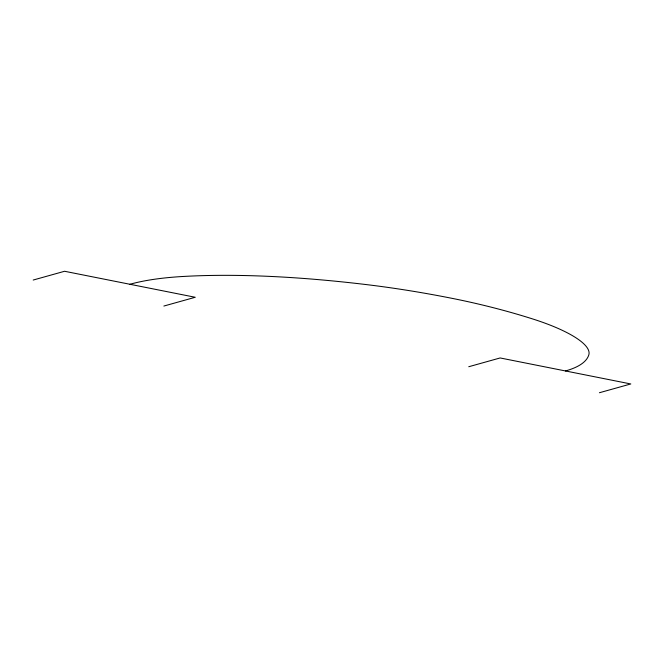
<?xml version="1.0" encoding="UTF-8"?>
<svg xmlns="http://www.w3.org/2000/svg" width="664" height="664" viewBox="0 0 664 664"><rect width="100%" height="100%" fill="white"/><g stroke="black" fill="none" stroke-linecap="round" stroke-linejoin="round"><path stroke-width="1" d="M33.2 280.042L64.574 271.269L195.241 297.273L163.867 306.046M468.759 366.727L500.133 357.954L630.8 383.958L599.426 392.731M129.912 284.275A311.665 79.091 12.4 0 1 182.683 276.498A470.842 119.478 12.4 0 1 365.739 284.516A311.665 79.091 12.4 0 1 452.275 298.385A199.001 50.497 12.4 0 1 532.885 319.019A94.371 23.945 12.4 0 1 588.81 354.875A199.001 50.497 12.4 0 1 565.462 370.96"/></g></svg>
